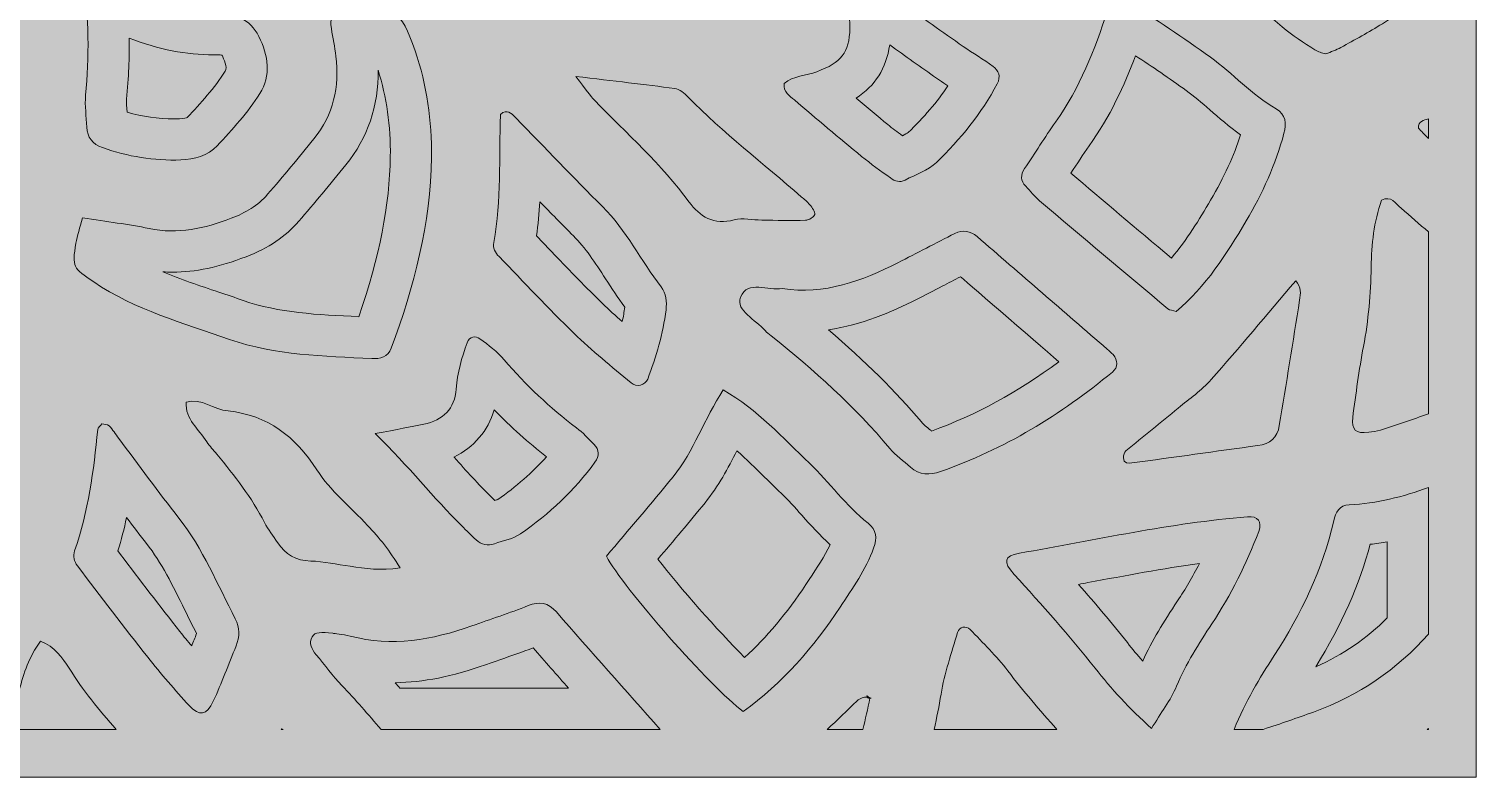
# Model space of a CAD drawing. Extents: x 140 to 2861, y -2860 to -140.
# Drawn here: x 2298 to 2861, y -2860 to -2569 of the extents above; entities that cross this region are included whole.
import ezdxf

# ---------------------------------------------------------------- set-up
doc = ezdxf.new("R2010")
doc.units = 0
doc.header["$MEASUREMENT"] = 0
doc.layers.add('Layer 1', color=7, linetype='Continuous')

# ---------------------------------------------------------------- blocks, each defined once
blk = doc.blocks.new('block 3')
at = {"layer": 'Layer 1', "lineweight": 0}
blk.add_lwpolyline([(140.32, -139.6), (140.32, -2859.85), (2860.58, -2859.85), (2860.58, -139.6), (140.32, -139.6)], dxfattribs=at)
for points, knots in [([(2337.38, -2572.88), (2348.95, -2577.31), (2359.54, -2579.4), (2370.17, -2579.4), (2370.6, -2579.4), (2371.02, -2579.39), (2371.45, -2579.39), (2371.45, -2579.39), (2371.78, -2579.38), (2371.78, -2579.38), (2372.57, -2579.38), (2373.11, -2579.43), (2373.46, -2579.48), (2374.18, -2580.93), (2375.65, -2584.29), (2374.72, -2585.73), (2370.61, -2592.1), (2364.96, -2598.33), (2359.97, -2603.69), (2359.64, -2603.84), (2358.65, -2604.15), (2356.89, -2604.21), (2356.18, -2604.23), (2355.47, -2604.24), (2354.76, -2604.24), (2348.68, -2604.24), (2342.58, -2603.37), (2336.56, -2601.66), (2336.41, -2599.67), (2336.27, -2597.82), (2336.39, -2596.56), (2337.17, -2588.21), (2337.5, -2580.44), (2337.38, -2572.88)], [0, 0, 0, 0, 1, 1, 1, 2, 2, 2, 3, 3, 3, 4, 4, 4, 5, 5, 5, 6, 6, 6, 7, 7, 7, 8, 8, 8, 9, 9, 9, 10, 10, 10, 11, 11, 11, 11]), ([(2632.82, -2575.5), (2638.88, -2579.92), (2645.01, -2584.21), (2650.99, -2588.4), (2650.99, -2588.4), (2652.15, -2589.22), (2652.15, -2589.22), (2653.27, -2590), (2654.36, -2590.73), (2655.44, -2591.43), (2651.2, -2597.7), (2646.08, -2603.69), (2639.96, -2609.54), (2639.6, -2609.83), (2638.69, -2610.31), (2637.72, -2610.78), (2635.74, -2609.33), (2633.85, -2607.91), (2632.08, -2606.46), (2628.07, -2603.17), (2623.97, -2599.76), (2619.72, -2596.2), (2627.28, -2591.31), (2631.38, -2584.77), (2632.82, -2575.5)], [0, 0, 0, 0, 1, 1, 1, 2, 2, 2, 3, 3, 3, 4, 4, 4, 5, 5, 5, 6, 6, 6, 7, 7, 7, 8, 8, 8, 8]), ([(2710.26, -2614.77), (2718.37, -2603.41), (2723.97, -2591.21), (2728.28, -2579.71), (2734.7, -2583.95), (2741.44, -2588.52), (2747.99, -2593.25), (2750.98, -2595.42), (2753.96, -2598), (2757.11, -2600.73), (2760.72, -2603.86), (2764.67, -2607.29), (2769.12, -2610.45), (2766.55, -2618.51), (2762.71, -2626.85), (2757.45, -2635.82), (2753.13, -2643.19), (2748.21, -2651.25), (2742.25, -2658.28), (2728.35, -2646.62), (2715.49, -2635.77), (2703.19, -2625.34), (2705.6, -2621.64), (2707.87, -2618.13), (2710.26, -2614.77)], [0, 0, 0, 0, 1, 1, 1, 2, 2, 2, 3, 3, 3, 4, 4, 4, 5, 5, 5, 6, 6, 6, 7, 7, 7, 8, 8, 8, 8]), ([(2354.18, -2663.76), (2363.08, -2663.76), (2372.17, -2661.86), (2382.78, -2657.79), (2391.42, -2654.48), (2398.13, -2649.96), (2403.29, -2643.99), (2409.26, -2637.06), (2415.4, -2629.7), (2421.55, -2622.1), (2430.07, -2611.57), (2434.27, -2599.23), (2434.09, -2585.35), (2437.38, -2595.7), (2438.98, -2606.99), (2438.83, -2618.95), (2438.59, -2637.67), (2434.69, -2657.55), (2426.58, -2681.06), (2410.62, -2680.33), (2395.53, -2679.61), (2381.67, -2674.77), (2378.53, -2673.67), (2375.39, -2672.61), (2372.25, -2671.55), (2364.7, -2669.01), (2357.37, -2666.54), (2350.43, -2663.64), (2351.68, -2663.72), (2352.93, -2663.76), (2354.18, -2663.76)], [0, 0, 0, 0, 1, 1, 1, 2, 2, 2, 3, 3, 3, 4, 4, 4, 5, 5, 5, 6, 6, 6, 7, 7, 7, 8, 8, 8, 9, 9, 9, 10, 10, 10, 10]), ([(2502.48, -2656.87), (2500.23, -2654.52), (2497.93, -2652.12), (2495.61, -2649.73), (2496.23, -2645.24), (2496.63, -2640.8), (2496.88, -2636.4), (2501.2, -2640.82), (2505.57, -2645.27), (2509.96, -2649.65), (2514.56, -2654.23), (2518.39, -2660.12), (2522.44, -2666.35), (2524.79, -2669.97), (2527.2, -2673.69), (2529.91, -2677.39), (2529.66, -2679.21), (2529.33, -2681.06), (2528.92, -2682.97), (2526.28, -2680.67), (2523.73, -2678.37), (2521.28, -2676), (2514.93, -2669.84), (2508.6, -2663.25), (2502.48, -2656.87)], [0, 0, 0, 0, 1, 1, 1, 2, 2, 2, 3, 3, 3, 4, 4, 4, 5, 5, 5, 6, 6, 6, 7, 7, 7, 8, 8, 8, 8]), ([(2645.1, -2721.94), (2635.09, -2710.06), (2623.42, -2698.47), (2609, -2686.11), (2621.93, -2684.35), (2633.4, -2679.32), (2643.21, -2674.38), (2646.6, -2672.67), (2649.98, -2670.92), (2653.25, -2669.22), (2655.59, -2668.01), (2657.97, -2666.77), (2660.34, -2665.56), (2660.34, -2665.56), (2688.89, -2690.26), (2698.48, -2698.56), (2682.52, -2710.4), (2666.24, -2719.26), (2649.08, -2725.48), (2648.95, -2725.36), (2648.81, -2725.25), (2648.68, -2725.14), (2647.27, -2723.98), (2645.8, -2722.77), (2645.1, -2721.94)], [0, 0, 0, 0, 1, 1, 1, 2, 2, 2, 3, 3, 3, 4, 4, 4, 5, 5, 5, 6, 6, 6, 7, 7, 7, 8, 8, 8, 8]), ([(2479.39, -2752.47), (2479.31, -2752.39), (2477.84, -2750.92), (2477.84, -2750.92), (2473.05, -2746.18), (2468.45, -2741.06), (2463.57, -2735.64), (2463.56, -2735.63), (2463.55, -2735.62), (2463.54, -2735.61), (2471.3, -2731.81), (2476.81, -2725.36), (2479.17, -2717.26), (2485.72, -2724.02), (2492.43, -2730.03), (2499.48, -2735.45), (2494.01, -2741.6), (2487.67, -2747.17), (2480.57, -2752.06), (2480.31, -2752.18), (2479.88, -2752.32), (2479.39, -2752.47)], [0, 0, 0, 0, 1, 1, 1, 2, 2, 2, 3, 3, 3, 4, 4, 4, 5, 5, 5, 6, 6, 6, 7, 7, 7, 7]), ([(2576.43, -2813.38), (2565.94, -2802.92), (2551.23, -2786.24), (2542.78, -2775.2), (2542.8, -2775.19), (2542.81, -2775.17), (2542.82, -2775.16), (2548.83, -2768.09), (2555.06, -2760.77), (2561.07, -2753.35), (2566.37, -2746.82), (2570.01, -2739.9), (2573.42, -2733.14), (2577.1, -2736.38), (2580.66, -2739.88), (2584.31, -2743.47), (2586.35, -2745.46), (2588.45, -2747.52), (2590.59, -2749.56), (2593.31, -2752.14), (2595.95, -2755.1), (2598.75, -2758.24), (2602.16, -2762.05), (2605.66, -2765.96), (2609.69, -2769.69), (2607.51, -2774.11), (2604.59, -2778.52), (2601.53, -2783.12), (2601.53, -2783.12), (2600.28, -2785.01), (2600.28, -2785.01), (2592.86, -2796.23), (2584.99, -2805.6), (2576.43, -2813.38)], [0, 0, 0, 0, 1, 1, 1, 2, 2, 2, 3, 3, 3, 4, 4, 4, 5, 5, 5, 6, 6, 6, 7, 7, 7, 8, 8, 8, 9, 9, 9, 10, 10, 10, 11, 11, 11, 11]), ([(2361.67, -2808.93), (2360.13, -2807.11), (2358.61, -2805.26), (2357.13, -2803.38), (2349.33, -2793.52), (2341.54, -2783.29), (2334.01, -2773.39), (2334.01, -2773.39), (2333.01, -2772.06), (2333.01, -2772.06), (2334.34, -2767.74), (2335.45, -2763.41), (2336.38, -2759.11), (2338.93, -2762.47), (2341.51, -2765.85), (2344.14, -2769.18), (2349.98, -2776.6), (2354.32, -2785.45), (2358.92, -2794.82), (2360.42, -2797.87), (2361.96, -2801.01), (2363.58, -2804.15), (2362.94, -2805.74), (2362.3, -2807.34), (2361.67, -2808.93)], [0, 0, 0, 0, 1, 1, 1, 2, 2, 2, 3, 3, 3, 4, 4, 4, 5, 5, 5, 6, 6, 6, 7, 7, 7, 8, 8, 8, 8]), ([(2826.08, -2798), (2818.1, -2806.04), (2808.94, -2812.32), (2798.33, -2817.01), (2808.4, -2800.67), (2815.37, -2785.03), (2819.51, -2769.45), (2821.76, -2769.18), (2823.96, -2768.84), (2826.08, -2768.44), (2826.08, -2768.44), (2826.08, -2798), (2826.08, -2798)], [0, 0, 0, 0, 1, 1, 1, 2, 2, 2, 3, 3, 3, 4, 4, 4, 4]), ([(2744.62, -2791.48), (2739.21, -2799.63), (2734.76, -2806.87), (2731.08, -2814.79), (2729.07, -2812.5), (2727.1, -2810.13), (2725.14, -2807.64), (2718.99, -2799.85), (2712.65, -2792.39), (2706.15, -2785.02), (2707.38, -2784.79), (2708.61, -2784.57), (2709.83, -2784.34), (2724.64, -2781.57), (2738.89, -2778.9), (2753.13, -2776.94), (2750.5, -2782.04), (2747.66, -2786.9), (2744.62, -2791.48)], [0, 0, 0, 0, 1, 1, 1, 2, 2, 2, 3, 3, 3, 4, 4, 4, 5, 5, 5, 6, 6, 6, 6]), ([(2442.58, -2825.35), (2441.96, -2824.64), (2441.33, -2823.92), (2440.7, -2823.21), (2451.63, -2823.06), (2462.83, -2820.83), (2475.8, -2816.24), (2477.78, -2815.54), (2479.77, -2814.85), (2481.77, -2814.16), (2485.87, -2812.74), (2490.08, -2811.28), (2494.3, -2809.69), (2498.88, -2814.92), (2503.5, -2820.15), (2508.1, -2825.35), (2508.1, -2825.35), (2442.58, -2825.35), (2442.58, -2825.35)], [0, 0, 0, 0, 1, 1, 1, 2, 2, 2, 3, 3, 3, 4, 4, 4, 5, 5, 5, 6, 6, 6, 6])]:
    blk.add_open_spline(points, degree=3, knots=knots, dxfattribs=at)
blk = doc.blocks.new('block 5')
at = {"layer": 'Layer 1', "lineweight": 0}
for points in [[(140.32, -139.6), (140.32, -2859.85), (2860.58, -2859.85), (2860.58, -139.6), (140.32, -139.6)], [(2842.08, -2841.35), (2841.54, -2841.35), (2842.08, -2840.96), (2842.08, -2841.35)]]:
    blk.add_lwpolyline(points, dxfattribs=at)
for points, knots in [([(2842.08, -2554.56), (2836.37, -2559.11), (2830.42, -2563.38), (2824.19, -2567.3), (2818.94, -2570.61), (2813.45, -2573.54), (2808.02, -2576.53), (2806.23, -2577.52), (2804.25, -2578.17), (2802.18, -2579.05), (2800.82, -2578.55), (2799.21, -2578.28), (2797.98, -2577.47), (2793.67, -2574.62), (2789.21, -2571.91), (2785.32, -2568.56), (2770.38, -2555.67), (2754.25, -2544.54), (2737.57, -2534.05), (2731.37, -2530.16), (2723.27, -2527.55), (2721.6, -2518.68), (2727.82, -2513.84), (2735.27, -2514.67), (2742.37, -2514.46), (2750.4, -2514.22), (2757.44, -2511.21), (2764.52, -2507.99), (2774.04, -2503.66), (2782.23, -2497.32), (2790.64, -2491.27), (2794.41, -2488.55), (2798.36, -2486.06), (2802.34, -2483.66), (2804.74, -2482.21), (2807.3, -2482.5), (2809.65, -2484.04), (2820.46, -2491.11), (2831.27, -2498.19), (2842.08, -2505.26), (2842.08, -2505.26), (2842.08, -2554.56), (2842.08, -2554.56)], [0, 0, 0, 0, 1, 1, 1, 2, 2, 2, 3, 3, 3, 4, 4, 4, 5, 5, 5, 6, 6, 6, 7, 7, 7, 8, 8, 8, 9, 9, 9, 10, 10, 10, 11, 11, 11, 12, 12, 12, 13, 13, 13, 14, 14, 14, 14]), ([(2319.16, -2548.25), (2325.91, -2550.9), (2330.77, -2552.54), (2335.4, -2554.68), (2346.78, -2559.93), (2358.57, -2563.6), (2371.19, -2563.39), (2378.57, -2563.27), (2384.28, -2565.36), (2387.73, -2572.25), (2391.41, -2579.61), (2392.66, -2587.45), (2388.16, -2594.42), (2383.44, -2601.73), (2377.51, -2608.35), (2371.54, -2614.74), (2367.95, -2618.59), (2362.69, -2620.03), (2357.41, -2620.2), (2346.99, -2620.54), (2336.85, -2618.88), (2327, -2615.39), (2323.14, -2614.02), (2321.08, -2611.51), (2320.92, -2607.42), (2320.76, -2603.3), (2320.08, -2599.15), (2320.46, -2595.08), (2321.84, -2580.21), (2321.94, -2565.38), (2319.16, -2548.25)], [0, 0, 0, 0, 1, 1, 1, 2, 2, 2, 3, 3, 3, 4, 4, 4, 5, 5, 5, 6, 6, 6, 7, 7, 7, 8, 8, 8, 9, 9, 9, 10, 10, 10, 10]), ([(2595.77, -2596.9), (2593.89, -2595.29), (2591.42, -2593.86), (2591.83, -2590.47), (2595.4, -2587.43), (2600.28, -2587.54), (2604.5, -2585.94), (2614.14, -2582.29), (2616.99, -2578.76), (2617.38, -2569.01), (2617.4, -2568.5), (2617.29, -2567.98), (2617.28, -2567.46), (2617.16, -2561.29), (2617.11, -2555.12), (2620.65, -2549.64), (2627.98, -2549.66), (2632.2, -2555.13), (2637.4, -2559.01), (2645.26, -2564.87), (2653.31, -2570.48), (2661.33, -2576.11), (2665.14, -2578.78), (2669.22, -2581.08), (2672.95, -2583.85), (2675.12, -2585.47), (2676.09, -2587.76), (2674.58, -2590.61), (2668.44, -2602.15), (2660.31, -2612.22), (2650.94, -2621.18), (2647.7, -2624.27), (2642.95, -2625.79), (2638.86, -2627.99), (2636.78, -2629.11), (2634.84, -2628.45), (2633.11, -2627.19), (2629.34, -2624.45), (2625.52, -2621.78), (2621.92, -2618.82), (2613.13, -2611.6), (2604.43, -2604.28), (2595.77, -2596.9)], [0, 0, 0, 0, 1, 1, 1, 2, 2, 2, 3, 3, 3, 4, 4, 4, 5, 5, 5, 6, 6, 6, 7, 7, 7, 8, 8, 8, 9, 9, 9, 10, 10, 10, 11, 11, 11, 12, 12, 12, 13, 13, 13, 14, 14, 14, 14]), ([(2785.95, -2609.84), (2782.78, -2621.93), (2777.52, -2633.21), (2771.26, -2643.9), (2763.72, -2656.78), (2755.61, -2669.37), (2744.1, -2679.02), (2742.75, -2678.62), (2741.56, -2678.59), (2740.85, -2677.99), (2724.21, -2664.05), (2707.6, -2650.07), (2691.05, -2636.03), (2689.09, -2634.36), (2687.5, -2632.27), (2685.68, -2630.44), (2683.51, -2628.25), (2683.58, -2626.03), (2685.23, -2623.56), (2689.26, -2617.55), (2693.04, -2611.37), (2697.24, -2605.49), (2706.66, -2592.27), (2712.47, -2577.42), (2717.44, -2562.13), (2719.13, -2556.95), (2721.06, -2555.97), (2725.27, -2558.67), (2736.11, -2565.64), (2746.91, -2572.74), (2757.36, -2580.28), (2766.13, -2586.62), (2773.47, -2594.84), (2782.94, -2600.35), (2786.75, -2602.57), (2786.93, -2606.12), (2785.95, -2609.84)], [0, 0, 0, 0, 1, 1, 1, 2, 2, 2, 3, 3, 3, 4, 4, 4, 5, 5, 5, 6, 6, 6, 7, 7, 7, 8, 8, 8, 9, 9, 9, 10, 10, 10, 11, 11, 11, 12, 12, 12, 12]), ([(2316.73, -2652.55), (2317.26, -2649.54), (2318.23, -2646.61), (2319.24, -2642.71), (2328.86, -2644.21), (2337.08, -2645.14), (2345.15, -2646.83), (2356.33, -2649.17), (2366.71, -2646.82), (2377.05, -2642.86), (2382.5, -2640.76), (2387.38, -2637.93), (2391.17, -2633.54), (2397.26, -2626.47), (2403.24, -2619.29), (2409.11, -2612.04), (2416.71, -2602.64), (2419.1, -2591.74), (2417.71, -2579.91), (2417.29, -2576.31), (2416.45, -2572.77), (2415.93, -2569.18), (2415.29, -2564.77), (2416.12, -2563.72), (2420.59, -2562.99), (2421.61, -2562.83), (2422.66, -2562.83), (2423.69, -2562.69), (2440.48, -2560.41), (2442.76, -2561.49), (2448.44, -2577.82), (2453.07, -2591.13), (2455, -2605.14), (2454.83, -2619.15), (2454.51, -2644.81), (2448.01, -2669.35), (2439.2, -2693.31), (2437.92, -2696.79), (2434.94, -2697.48), (2431.6, -2697.31), (2412.99, -2696.39), (2394.3, -2696.13), (2376.39, -2689.87), (2358.32, -2683.55), (2339.79, -2678.42), (2323.61, -2667.57), (2315.62, -2662.2), (2315.11, -2661.79), (2316.73, -2652.55)], [0, 0, 0, 0, 1, 1, 1, 2, 2, 2, 3, 3, 3, 4, 4, 4, 5, 5, 5, 6, 6, 6, 7, 7, 7, 8, 8, 8, 9, 9, 9, 10, 10, 10, 11, 11, 11, 12, 12, 12, 13, 13, 13, 14, 14, 14, 15, 15, 15, 16, 16, 16, 16]), ([(2518.11, -2596.98), (2516.38, -2595.2), (2515.01, -2593.07), (2510.86, -2587.77), (2526, -2589.58), (2537.68, -2590.86), (2549.32, -2592.48), (2551.16, -2592.74), (2553.08, -2594.23), (2554.46, -2595.65), (2568.11, -2609.74), (2583.72, -2621.59), (2598.44, -2634.47), (2599.6, -2635.49), (2600.88, -2636.44), (2601.83, -2637.64), (2602.7, -2638.74), (2603.98, -2640.39), (2603.67, -2641.33), (2603.32, -2642.39), (2601.41, -2643.54), (2600.14, -2643.59), (2594.48, -2643.79), (2588.8, -2643.65), (2583.13, -2643.57), (2579.53, -2643.53), (2575.71, -2642.56), (2572.39, -2643.46), (2564.54, -2645.61), (2558.97, -2642.11), (2554.91, -2636.54), (2544.21, -2621.85), (2530.66, -2609.9), (2518.11, -2596.98)], [0, 0, 0, 0, 1, 1, 1, 2, 2, 2, 3, 3, 3, 4, 4, 4, 5, 5, 5, 6, 6, 6, 7, 7, 7, 8, 8, 8, 9, 9, 9, 10, 10, 10, 11, 11, 11, 11]), ([(2510.14, -2687.49), (2500.19, -2677.84), (2490.77, -2667.64), (2481.07, -2657.73), (2479.52, -2656.14), (2478.62, -2654.36), (2479.01, -2652.21), (2481.99, -2635.83), (2481.09, -2619.25), (2481.58, -2602.75), (2481.59, -2602.42), (2482.2, -2602.11), (2482.57, -2601.76), (2485, -2600.76), (2486.33, -2602.61), (2487.7, -2604.01), (2498.9, -2615.43), (2509.93, -2627.03), (2521.26, -2638.32), (2530.51, -2647.53), (2536.19, -2659.27), (2544, -2669.51), (2545.95, -2672.07), (2546.31, -2675.31), (2545.92, -2678.42), (2544.75, -2687.68), (2542.1, -2696.59), (2538.83, -2705.3), (2537.91, -2707.75), (2534.42, -2708.55), (2532.32, -2706.77), (2524.84, -2700.44), (2517.17, -2694.3), (2510.14, -2687.49)], [0, 0, 0, 0, 1, 1, 1, 2, 2, 2, 3, 3, 3, 4, 4, 4, 5, 5, 5, 6, 6, 6, 7, 7, 7, 8, 8, 8, 9, 9, 9, 10, 10, 10, 11, 11, 11, 11]), ([(2842.08, -2611.81), (2840.52, -2610.29), (2839.2, -2608.96), (2838.19, -2607.89), (2838.07, -2605.14), (2840.28, -2604.78), (2842.08, -2604.22), (2842.08, -2604.22), (2842.08, -2611.81), (2842.08, -2611.81)], [0, 0, 0, 0, 1, 1, 1, 2, 2, 2, 3, 3, 3, 3]), ([(2842.08, -2718.77), (2835.91, -2721.01), (2829.68, -2723.11), (2823.42, -2725.1), (2821.97, -2725.57), (2820.4, -2725.74), (2818.87, -2725.94), (2813.96, -2726.59), (2812.01, -2724.91), (2812.65, -2720.22), (2813.92, -2711.01), (2815.11, -2701.77), (2816.85, -2692.64), (2818.8, -2682.43), (2819.64, -2672.15), (2819.82, -2661.8), (2819.98, -2652.96), (2820.92, -2644.3), (2823.81, -2635.85), (2827.57, -2633.85), (2829.47, -2637.18), (2831.52, -2638.96), (2835.05, -2642.02), (2838.56, -2645.09), (2842.08, -2648.16), (2842.08, -2648.16), (2842.08, -2718.77), (2842.08, -2718.77)], [0, 0, 0, 0, 1, 1, 1, 2, 2, 2, 3, 3, 3, 4, 4, 4, 5, 5, 5, 6, 6, 6, 7, 7, 7, 8, 8, 8, 9, 9, 9, 9]), ([(2640.9, -2739.51), (2638.18, -2737.13), (2635.17, -2734.99), (2632.87, -2732.25), (2619.12, -2715.94), (2603.35, -2701.79), (2586.77, -2688.47), (2585.97, -2687.82), (2585.04, -2687.26), (2584.4, -2686.48), (2580.87, -2682.21), (2572.89, -2678.86), (2574.9, -2673.47), (2577.46, -2666.59), (2585.71, -2671.21), (2591.05, -2670.1), (2607.61, -2672.74), (2621.99, -2667.16), (2636.01, -2660.09), (2643.41, -2656.37), (2650.7, -2652.44), (2658.12, -2648.76), (2661.14, -2647.27), (2664.15, -2647.69), (2666.77, -2649.96), (2683.61, -2664.54), (2700.45, -2679.11), (2717.29, -2693.68), (2718.07, -2694.36), (2718.89, -2695.02), (2719.56, -2695.8), (2721.56, -2698.1), (2721.63, -2700.61), (2719.3, -2702.55), (2699.24, -2719.21), (2677.26, -2732.57), (2652.56, -2741.22), (2648.4, -2742.68), (2644.41, -2742.57), (2640.9, -2739.51)], [0, 0, 0, 0, 1, 1, 1, 2, 2, 2, 3, 3, 3, 4, 4, 4, 5, 5, 5, 6, 6, 6, 7, 7, 7, 8, 8, 8, 9, 9, 9, 10, 10, 10, 11, 11, 11, 12, 12, 12, 13, 13, 13, 13]), ([(2790.52, -2667.1), (2792.86, -2669.55), (2792.38, -2672.24), (2792.02, -2674.59), (2789.52, -2690.87), (2786.8, -2707.11), (2784.16, -2723.37), (2783.4, -2728.12), (2780.46, -2730.46), (2775.85, -2731.09), (2759.53, -2733.35), (2743.22, -2735.66), (2726.9, -2737.86), (2725.51, -2738.05), (2723.64, -2738.06), (2723.58, -2735.9), (2723.56, -2734.97), (2723.92, -2733.7), (2724.58, -2733.15), (2731.3, -2727.55), (2738.15, -2722.12), (2744.9, -2716.55), (2749.26, -2712.95), (2753.99, -2709.65), (2757.71, -2705.46), (2768.66, -2693.13), (2779.18, -2680.43), (2790.52, -2667.1)], [0, 0, 0, 0, 1, 1, 1, 2, 2, 2, 3, 3, 3, 4, 4, 4, 5, 5, 5, 6, 6, 6, 7, 7, 7, 8, 8, 8, 9, 9, 9, 9]), ([(2451.79, -2722.83), (2459.22, -2721.27), (2463.96, -2716.77), (2464.43, -2709.16), (2464.82, -2702.83), (2466.59, -2696.98), (2468.71, -2691.16), (2469.59, -2688.71), (2471.84, -2688.34), (2473.66, -2689.68), (2476.98, -2692.12), (2480.34, -2694.68), (2483.02, -2697.77), (2491.51, -2707.57), (2500.77, -2716.49), (2511.18, -2724.24), (2513.65, -2726.08), (2515.74, -2728.43), (2517.94, -2730.62), (2520.1, -2732.78), (2520.01, -2735.2), (2518.31, -2737.54), (2510.32, -2748.52), (2500.56, -2757.75), (2489.41, -2765.4), (2486.52, -2767.38), (2482.72, -2768.07), (2479.3, -2769.22), (2476.66, -2770.11), (2474.18, -2769.59), (2472.12, -2767.7), (2470.21, -2765.96), (2468.41, -2764.11), (2466.58, -2762.29), (2455.61, -2751.42), (2446.08, -2739.31), (2432.99, -2726.49), (2441.73, -2724.8), (2446.78, -2723.88), (2451.79, -2722.83)], [0, 0, 0, 0, 1, 1, 1, 2, 2, 2, 3, 3, 3, 4, 4, 4, 5, 5, 5, 6, 6, 6, 7, 7, 7, 8, 8, 8, 9, 9, 9, 10, 10, 10, 11, 11, 11, 12, 12, 12, 13, 13, 13, 13]), ([(2395.06, -2768.78), (2393.34, -2766.22), (2391.38, -2763.78), (2389.99, -2761.04), (2385.03, -2751.31), (2378.32, -2742.84), (2371.45, -2734.46), (2370.14, -2732.86), (2368.64, -2731.39), (2367.55, -2729.66), (2364.42, -2724.75), (2359.08, -2720.96), (2359.55, -2714.2), (2365.57, -2712.59), (2370.28, -2717.11), (2375.8, -2717.69), (2391.3, -2719.31), (2401.84, -2727.59), (2410.25, -2740.5), (2415.51, -2748.58), (2423.26, -2755.05), (2430.02, -2762.13), (2434.56, -2766.89), (2438.61, -2771.94), (2442.59, -2778.63), (2435.09, -2779.83), (2429.13, -2778.78), (2423.17, -2778.01), (2418.07, -2777.35), (2413.01, -2776.07), (2407.91, -2775.97), (2402.1, -2775.85), (2398.13, -2773.34), (2395.06, -2768.78)], [0, 0, 0, 0, 1, 1, 1, 2, 2, 2, 3, 3, 3, 4, 4, 4, 5, 5, 5, 6, 6, 6, 7, 7, 7, 8, 8, 8, 9, 9, 9, 10, 10, 10, 11, 11, 11, 11]), ([(2626.57, -2770.9), (2623.5, -2779.28), (2618.45, -2786.54), (2613.63, -2793.83), (2603.31, -2809.43), (2591.09, -2823.38), (2575.91, -2834.41), (2563.42, -2825.14), (2529.24, -2786.33), (2522.74, -2774.1), (2531.36, -2763.87), (2540.18, -2753.72), (2548.64, -2743.28), (2556.75, -2733.27), (2560.79, -2720.72), (2568.14, -2709.5), (2581.57, -2717.28), (2591.23, -2728.1), (2601.61, -2737.96), (2609.47, -2745.43), (2615.8, -2754.44), (2624.39, -2761.23), (2627.74, -2763.88), (2627.98, -2767.02), (2626.57, -2770.9)], [0, 0, 0, 0, 1, 1, 1, 2, 2, 2, 3, 3, 3, 4, 4, 4, 5, 5, 5, 6, 6, 6, 7, 7, 7, 8, 8, 8, 8]), ([(2378.92, -2808.93), (2375.97, -2816.1), (2373.27, -2823.37), (2370.07, -2830.42), (2367.58, -2835.88), (2364.61, -2836.37), (2360.75, -2832.12), (2355.2, -2825.99), (2349.71, -2819.79), (2344.58, -2813.31), (2335.32, -2801.61), (2326.33, -2789.7), (2317.3, -2777.84), (2316.01, -2776.15), (2315.46, -2774.06), (2316.2, -2771.96), (2321.58, -2756.72), (2323.61, -2740.85), (2325.18, -2724.87), (2325.26, -2724.1), (2326.24, -2723.4), (2326.8, -2722.67), (2327.75, -2722.92), (2328.99, -2722.87), (2329.57, -2723.47), (2331, -2724.94), (2332.13, -2726.7), (2333.38, -2728.35), (2341.14, -2738.67), (2348.72, -2749.14), (2356.71, -2759.28), (2366.08, -2771.19), (2371.67, -2785.16), (2378.62, -2798.39), (2380.36, -2801.71), (2380.38, -2805.36), (2378.92, -2808.93)], [0, 0, 0, 0, 1, 1, 1, 2, 2, 2, 3, 3, 3, 4, 4, 4, 5, 5, 5, 6, 6, 6, 7, 7, 7, 8, 8, 8, 9, 9, 9, 10, 10, 10, 11, 11, 11, 12, 12, 12, 12]), ([(2842.08, -2804.3), (2829.9, -2818.18), (2814.97, -2828.21), (2797.4, -2834.62), (2791.08, -2836.93), (2784.7, -2839.08), (2777.9, -2841.35), (2777.9, -2841.35), (2766.63, -2841.35), (2766.63, -2841.35), (2770.98, -2830.46), (2776.44, -2821.52), (2782.16, -2812.65), (2792.6, -2796.47), (2801.05, -2779.32), (2805.27, -2760.34), (2805.98, -2757.12), (2807.61, -2754.22), (2811.23, -2754.08), (2822.07, -2753.67), (2832.2, -2750.95), (2842.08, -2747.42), (2842.08, -2747.42), (2842.08, -2804.3), (2842.08, -2804.3)], [0, 0, 0, 0, 1, 1, 1, 2, 2, 2, 3, 3, 3, 4, 4, 4, 5, 5, 5, 6, 6, 6, 7, 7, 7, 8, 8, 8, 8]), ([(2744.27, -2824.51), (2741.93, -2830.04), (2738.14, -2834.96), (2734.51, -2840.98), (2725.9, -2833.23), (2718.9, -2825.57), (2712.58, -2817.55), (2702.64, -2804.95), (2691.96, -2793.04), (2681.21, -2781.17), (2676.67, -2776.17), (2677.21, -2773.96), (2683.2, -2772.93), (2712.67, -2767.84), (2741.9, -2761.22), (2771.78, -2758.76), (2775.86, -2758.43), (2777.59, -2760.61), (2776.14, -2764.45), (2771.37, -2777.05), (2765.4, -2789.11), (2757.95, -2800.33), (2752.8, -2808.08), (2747.93, -2815.87), (2744.27, -2824.51)], [0, 0, 0, 0, 1, 1, 1, 2, 2, 2, 3, 3, 3, 4, 4, 4, 5, 5, 5, 6, 6, 6, 7, 7, 7, 8, 8, 8, 8]), ([(2435.22, -2841.35), (2430.33, -2835.52), (2425.25, -2829.84), (2420.01, -2824.29), (2416.46, -2820.53), (2413.36, -2816.35), (2410.06, -2812.36), (2408.35, -2810.28), (2406.96, -2807.88), (2408.45, -2805.34), (2409.57, -2803.41), (2411.97, -2803.6), (2416.45, -2803.99), (2417.13, -2804.1), (2420.26, -2804.33), (2423.24, -2805.12), (2439.48, -2809.42), (2455.07, -2806.61), (2470.46, -2801.16), (2477.77, -2798.57), (2485.16, -2796.16), (2492.36, -2793.29), (2496.82, -2791.52), (2500.12, -2792.04), (2503.36, -2795.75), (2516.71, -2811.03), (2530.21, -2826.16), (2543.66, -2841.35), (2543.66, -2841.35), (2435.22, -2841.35), (2435.22, -2841.35)], [0, 0, 0, 0, 1, 1, 1, 2, 2, 2, 3, 3, 3, 4, 4, 4, 5, 5, 5, 6, 6, 6, 7, 7, 7, 8, 8, 8, 9, 9, 9, 10, 10, 10, 10]), ([(2650.06, -2841.35), (2651.1, -2836.83), (2652.02, -2832.26), (2652.75, -2827.65), (2654.04, -2819.53), (2656.9, -2811.65), (2659.17, -2803.69), (2659.78, -2801.56), (2662.54, -2800.89), (2664.05, -2802.5), (2669.02, -2807.78), (2674.33, -2812.82), (2678.69, -2818.57), (2684.7, -2826.47), (2691.16, -2833.97), (2697.75, -2841.35), (2697.75, -2841.35), (2650.06, -2841.35), (2650.06, -2841.35)], [0, 0, 0, 0, 1, 1, 1, 2, 2, 2, 3, 3, 3, 4, 4, 4, 5, 5, 5, 6, 6, 6, 6]), ([(2263.69, -2841.35), (2263.68, -2841.33), (2263.67, -2841.31), (2263.66, -2841.29), (2263.49, -2840.99), (2263.97, -2840.34), (2264.48, -2838.96), (2269.09, -2838.76), (2274.11, -2838.65), (2279.11, -2838.31), (2288.05, -2837.71), (2292.36, -2834.68), (2294.7, -2826.02), (2296.47, -2819.49), (2298.39, -2813.24), (2302.99, -2807.11), (2308.36, -2809.19), (2311.57, -2813.55), (2314.05, -2817.56), (2319.38, -2826.17), (2325.69, -2833.91), (2332.38, -2841.35), (2332.38, -2841.35), (2263.69, -2841.35), (2263.69, -2841.35)], [0, 0, 0, 0, 1, 1, 1, 2, 2, 2, 3, 3, 3, 4, 4, 4, 5, 5, 5, 6, 6, 6, 7, 7, 7, 8, 8, 8, 8]), ([(2625.08, -2829.25), (2624.29, -2833.32), (2623.37, -2837.35), (2622.35, -2841.35), (2622.35, -2841.35), (2608.56, -2841.35), (2608.56, -2841.35), (2612.4, -2837.7), (2616.24, -2834.03), (2620.06, -2830.36), (2621.38, -2829.09), (2622.69, -2828.71), (2624.14, -2828.89), (2623.69, -2828.14), (2624, -2828.16), (2624.93, -2829.03), (2625.16, -2829.09), (2625.39, -2829.15), (2625.63, -2829.23), (2625.47, -2829.22), (2625.27, -2829.24), (2625.08, -2829.25)], [0, 0, 0, 0, 1, 1, 1, 2, 2, 2, 3, 3, 3, 4, 4, 4, 5, 5, 5, 6, 6, 6, 7, 7, 7, 7]), ([(2396.44, -2841.35), (2396.51, -2841.26), (2396.57, -2841.16), (2396.64, -2841.07), (2396.82, -2841.16), (2396.98, -2841.26), (2397.16, -2841.35), (2397.16, -2841.35), (2396.44, -2841.35), (2396.44, -2841.35)], [0, 0, 0, 0, 1, 1, 1, 2, 2, 2, 3, 3, 3, 3])]:
    blk.add_open_spline(points, degree=3, knots=knots, dxfattribs=at)
blk = doc.blocks.new('block 4')
at = {"layer": 'Layer 1', "true_color": 0xffffff}
h = blk.add_hatch(color=7, dxfattribs=at)
h.dxf.hatch_style = 2
edge = h.paths.add_edge_path()
edge.add_spline(control_points=[(2624.93, -2829.03), (2624.66, -2828.97), (2624.4, -2828.92), (2624.14, -2828.89), (2624.19, -2828.97), (2624.24, -2829.05), (2624.31, -2829.15), (2624.4, -2829.29), (2624.73, -2829.28), (2625.08, -2829.25), (2625.08, -2829.23), (2625.09, -2829.21), (2625.09, -2829.18), (2625.03, -2829.12), (2624.98, -2829.08), (2624.93, -2829.03)], knot_values=[0, 0, 0, 0, 1, 1, 1, 2, 2, 2, 3, 3, 3, 4, 4, 4, 5, 5, 5, 5], degree=3, periodic=1)
at = {"layer": 'Layer 1', "lineweight": 0}
blk.add_open_spline([(2624.93, -2829.03), (2624.66, -2828.97), (2624.4, -2828.92), (2624.14, -2828.89), (2624.19, -2828.97), (2624.24, -2829.05), (2624.31, -2829.15), (2624.4, -2829.29), (2624.73, -2829.28), (2625.08, -2829.25), (2625.08, -2829.23), (2625.09, -2829.21), (2625.09, -2829.18), (2625.03, -2829.12), (2624.98, -2829.08), (2624.93, -2829.03)], degree=3, knots=[0, 0, 0, 0, 1, 1, 1, 2, 2, 2, 3, 3, 3, 4, 4, 4, 5, 5, 5, 5], dxfattribs=at)
at = {"layer": 'Layer 1'}
blk.add_blockref('block 5', (0, 0), dxfattribs=at)
blk = doc.blocks.new('block 2')
at = {"layer": 'Layer 1', "true_color": 0xf9a21a}
h = blk.add_hatch(color=40, dxfattribs=at)
h.dxf.hatch_style = 2
h.paths.add_polyline_path([(2860.58, -139.6), (2860.58, -2859.85), (140.32, -2859.85), (140.32, -139.6)])
at = {"layer": 'Layer 1', "lineweight": 0}
blk.add_lwpolyline([(2860.58, -139.6), (2860.58, -2859.85), (140.32, -2859.85), (140.32, -139.6), (2860.58, -139.6)], dxfattribs=at)
at = {"layer": 'Layer 1'}
for name in ['block 3', 'block 4']:
    blk.add_blockref(name, (0, 0), dxfattribs=at)

msp = doc.modelspace()

# ---------------------------------------------------------------- block references
at = {"layer": 'Layer 1'}
msp.add_blockref('block 2', (0, 0), dxfattribs=at)

doc.saveas('drawing.dxf')
